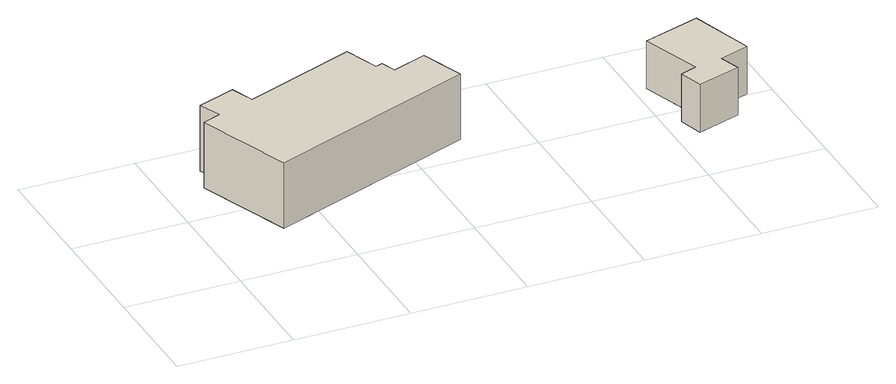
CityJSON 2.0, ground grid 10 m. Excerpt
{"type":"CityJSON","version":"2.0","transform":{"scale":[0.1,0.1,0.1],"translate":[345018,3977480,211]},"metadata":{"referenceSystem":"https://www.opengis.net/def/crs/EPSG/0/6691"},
"CityObjects":{
"building1":{"type":"Building","attributes":{"measuredHeight":7.2},"geometry":[{"type":"Solid","lod":"1","boundaries":[[[[0,1,2,3,4,5,6,7,8,9,10,11]],[[10,12,13,11]],[[9,14,12,10]],[[8,15,14,9]],[[7,16,15,8]],[[6,17,16,7]],[[5,18,17,6]],[[4,19,18,5]],[[3,20,19,4]],[[2,21,20,3]],[[1,22,21,2]],[[0,23,22,1]],[[11,13,23,0]],[[12,14,15,16,17,18,19,20,21,22,23,13]]]]}]},
"building2":{"type":"Building","attributes":{"measuredHeight":4.3},"geometry":[{"type":"Solid","lod":"1","boundaries":[[[[24,25,26,27,28,29,30,31]],[[30,32,33,31]],[[29,34,32,30]],[[28,35,34,29]],[[27,36,35,28]],[[26,37,36,27]],[[25,38,37,26]],[[24,39,38,25]],[[31,33,39,24]],[[32,34,35,36,37,38,39,33]]]]}]}
},
"vertices":[
[157,146,43],[168,116,43],[174,118,43],[179,105,43],[209,116,43],[223,78,43],[41,9,43],[10,92,43],[26,98,43],[18,117,43],[51,129,43],[59,109,43],[51,129,102],[59,109,102],[18,117,102],[26,98,102],[10,92,102],[41,9,102],[223,78,102],[209,116,102],[179,105,102],[174,118,102],[168,116,102],[157,146,102],
[461,158,10],[479,102,10],[453,93,10],[459,75,10],[421,63,10],[415,84,10],[429,89,10],[411,142,10],[429,89,53],[411,142,53],[415,84,53],[421,63,53],[459,75,53],[453,93,53],[479,102,53],[461,158,53]
]}
